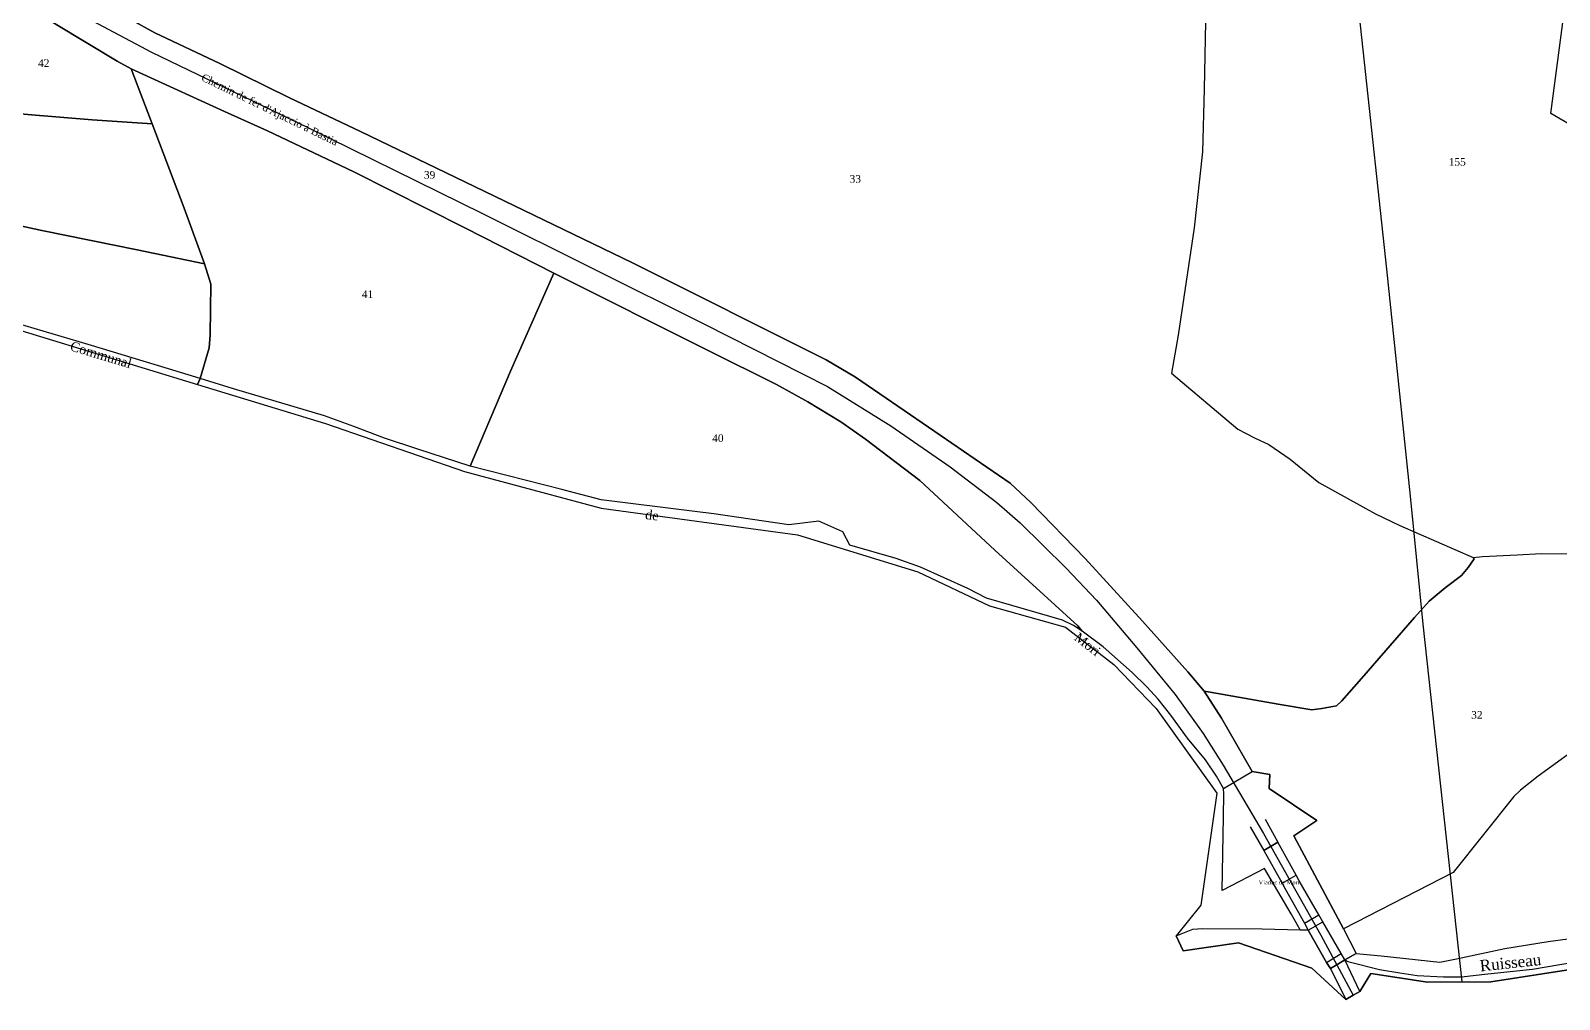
# Model space of a CAD drawing. Extents: x 1208110 to 1209219, y 6152832 to 6153439.
# Drawn here: x 1208429.4 to 1208834.8, y 6152831.5 to 6153088.4 of the extents above; entities that cross this region are included whole.
import ezdxf

# ---------------------------------------------------------------- set-up
doc = ezdxf.new("R2010")
doc.units = 0
doc.linetypes.add('CONTINU', pattern=[0])
for name, color, linetype in [('1LIEUDIT', 7, 'CONTINU'), ('1PARCELLE', 7, 'CONTINU'), ('1SECTION', 7, 'CONTINU'), ('1SUBDSECT', 7, 'CONTINU'), ('1TRONFLUV', 7, 'CONTINU'), ('1ZONCOMM', 7, 'CONTINU'), ('3ENSIMMO', 7, 'CONTINU'), ('3FISCLINE', 7, 'CONTINUOUS'), ('3GAZODUC', 7, 'CONTINU'), ('3PARCELLETEX', 7, 'CONTINU'), ('3PONT', 7, 'CONTINU'), ('3SNCF', 7, 'CONTINU'), ('3SNCFTEX', 7, 'CONTINU'), ('3TRONFLUVTEX', 7, 'CONTINU'), ('3ZONCOMMTEX', 7, 'CONTINU')]:
    doc.layers.add(name, color=color, linetype=linetype)
doc.styles.get("Standard").update_dxf_attribs({"font": 'Times New Roman'})

msp = doc.modelspace()

# ---------------------------------------------------------------- linework, layer by layer
at = {"layer": '1LIEUDIT'}
for points in [[(1208404.16, 6153015.8), (1208473.63, 6152994.56), (1208474.35, 6152996.17), (1208476.7, 6153004.27), (1208476.96, 6153007.73), (1208477.21, 6153021.15), (1208475.52, 6153026.56), (1208470.15, 6153041.31), (1208461.6, 6153063.62), (1208456.09, 6153078.24), (1208452.38, 6153080.26), (1208436.33, 6153089.88), (1208429.52, 6153094.15), (1208410.96, 6153106.78)], [(1208436.33, 6153089.88), (1208452.38, 6153080.26), (1208456.09, 6153078.24), (1208461.6, 6153063.62), (1208470.15, 6153041.31), (1208475.52, 6153026.56), (1208477.21, 6153021.15), (1208476.96, 6153007.73), (1208476.7, 6153004.27), (1208474.35, 6152996.17), (1208473.63, 6152994.56), (1208507.54, 6152984.18), (1208544.46, 6152971.47), (1208580.65, 6152961.74), (1208632.74, 6152954.68), (1208664.65, 6152944.86), (1208683.61, 6152935.9), (1208703.79, 6152930.23), (1208716.59, 6152920.29), (1208727.88, 6152908.64), (1208743.94, 6152886.18), (1208739.65, 6152856.54), (1208733.11, 6152848.34), (1208734.97, 6152844.43), (1208749.65, 6152846.54), (1208769.16, 6152839.77), (1208778.11, 6152831.51), (1208780.12, 6152832.66), (1208781.84, 6152833.65), (1208784.8, 6152838.41), (1208799.75, 6152836.06), (1208816.57, 6152836.19), (1208879.93, 6152845.94)]]:
    msp.add_lwpolyline(points, dxfattribs=at)
at = {"layer": '1PARCELLE'}
for points in [[(1208893.63, 6153138.91), (1208893.49, 6153138), (1208881.25, 6153072.42), (1208878.21, 6153054.8), (1208875.93, 6153041.17), (1208857.87, 6153051.63), (1208832.53, 6153066.44), (1208840.68, 6153128.79), (1208855.25, 6153132.15), (1208857.23, 6153132.75), (1208860.05, 6153134.32), (1208864.04, 6153136.62), (1208865.26, 6153137.2), (1208871.07, 6153138.04), (1208893.63, 6153138.91)], [(1208404.66, 6153111.33), (1208410.96, 6153106.78), (1208429.52, 6153094.15), (1208436.33, 6153089.88), (1208452.38, 6153080.26), (1208456.09, 6153078.24), (1208461.6, 6153063.62), (1208445.73, 6153064.71), (1208429.63, 6153066.07), (1208416.14, 6153067.32), (1208406.49, 6153104.19), (1208404.66, 6153111.33)], [(1208456.09, 6153078.24), (1208480.8, 6153066.94), (1208492.21, 6153061.77), (1208515.08, 6153050.89), (1208544.53, 6153036.12), (1208568.17, 6153024.06), (1208556.68, 6152998.07), (1208545.96, 6152972.93), (1208532.09, 6152977.42), (1208523.19, 6152980.32), (1208515.1, 6152983.39), (1208507.29, 6152986.27), (1208483.21, 6152993.38), (1208474.35, 6152996.17), (1208476.7, 6153004.27), (1208476.96, 6153007.73), (1208477.21, 6153021.15), (1208475.52, 6153026.56), (1208470.15, 6153041.31), (1208461.6, 6153063.62), (1208456.09, 6153078.24)], [(1208475.52, 6153026.56), (1208477.21, 6153021.15), (1208476.96, 6153007.73), (1208476.7, 6153004.27), (1208474.35, 6152996.17), (1208465.99, 6152998.66), (1208444.67, 6153005.13), (1208423.16, 6153011.48), (1208404.37, 6153017.27), (1208389.11, 6153021.31), (1208376.33, 6153024.55), (1208340.31, 6153033.24), (1208320.17, 6153038.35), (1208308.72, 6153040.86), (1208310.96, 6153059.17), (1208340.81, 6153053.37), (1208357.87, 6153050.15), (1208392.13, 6153043.41), (1208415.58, 6153039.02), (1208432.34, 6153035.37), (1208457.64, 6153030.29), (1208475.52, 6153026.56)], [(1208568.17, 6153024.06), (1208609.25, 6153003.51), (1208627.15, 6152994.59), (1208635.5, 6152989.93), (1208644.25, 6152984.64), (1208650.77, 6152980.03), (1208665.19, 6152969.06), (1208685.04, 6152950.66), (1208707.08, 6152930.55), (1208708.24, 6152929.17), (1208705.95, 6152930.68), (1208703.04, 6152932.09), (1208682.87, 6152937.94), (1208677.95, 6152940.44), (1208665.36, 6152946.13), (1208658.92, 6152948.44), (1208646.65, 6152951.96), (1208644.77, 6152955.46), (1208638.41, 6152958.27), (1208630.43, 6152957.32), (1208610.56, 6152960.26), (1208605.52, 6152960.84), (1208580.69, 6152963.96), (1208570.23, 6152966.7), (1208545.96, 6152972.93), (1208556.68, 6152998.07), (1208568.17, 6153024.06)]]:
    msp.add_lwpolyline(points, close=True, dxfattribs=at)
for points in [[(1208857.87, 6153051.63), (1208832.53, 6153066.44), (1208840.68, 6153128.79)], [(1208450.14, 6153094.46), (1208462.36, 6153087.76), (1208479.56, 6153079.63), (1208498.07, 6153070.51), (1208516.9, 6153061.6), (1208544.5, 6153048.3), (1208588.95, 6153026.79), (1208640.32, 6153001.09), (1208648.14, 6152996.49), (1208667.45, 6152983.27), (1208689.09, 6152968.37), (1208694.61, 6152963.24), (1208709.01, 6152948.45), (1208724.21, 6152931.84), (1208736.23, 6152918.37), (1208740.57, 6152913.2), (1208745.15, 6152906.1), (1208753.34, 6152891.98), (1208757.95, 6152891.13), (1208757.83, 6152887.44), (1208770.46, 6152878.94), (1208764.31, 6152874.84), (1208777.48, 6152850.25), (1208780.84, 6152843.69), (1208777.91, 6152841.97), (1208776.01, 6152840.84), (1208774.06, 6152839.72), (1208773.05, 6152841.34), (1208768.13, 6152849.86), (1208766, 6152849.92), (1208763.63, 6152854.18), (1208756.57, 6152866.21), (1208745.31, 6152860.43), (1208745.74, 6152879.95), (1208745.82, 6152886), (1208745.71, 6152887.39), (1208743.8, 6152890.74), (1208740.9, 6152895.05), (1208736.14, 6152900.75), (1208731.77, 6152906.84), (1208728.34, 6152911.13), (1208725.33, 6152914.41), (1208721.47, 6152918.2), (1208713.76, 6152924.97), (1208708.24, 6152929.17), (1208707.08, 6152930.55), (1208685.04, 6152950.66), (1208665.19, 6152969.06), (1208650.77, 6152980.03), (1208644.25, 6152984.64), (1208635.5, 6152989.93), (1208627.15, 6152994.59), (1208609.25, 6153003.51), (1208568.17, 6153024.06), (1208544.53, 6153036.12), (1208515.08, 6153050.89), (1208492.21, 6153061.77), (1208480.8, 6153066.94), (1208456.09, 6153078.24), (1208452.38, 6153080.26), (1208436.33, 6153089.88)], [(1208741.01, 6153095.2), (1208740.55, 6153072.82), (1208740.13, 6153056.26), (1208737.94, 6153036.07), (1208733.66, 6153007.67), (1208731.93, 6152997.57), (1208749.49, 6152982.71), (1208753.89, 6152980.39), (1208757.76, 6152978.61), (1208763.4, 6152974.76), (1208770.95, 6152968.57), (1208785.99, 6152960.28), (1208792.5, 6152957.19), (1208811.88, 6152948.67), (1208812.19, 6152948.34), (1208810.55, 6152946.06), (1208808.83, 6152943.88), (1208804.47, 6152940.6), (1208800.21, 6152937.06), (1208796.31, 6152932.73), (1208782.25, 6152916.6), (1208777.06, 6152910.69), (1208775.67, 6152909.38), (1208771.79, 6152908.68), (1208769.08, 6152908.3), (1208760.24, 6152909.79), (1208742.16, 6152912.99), (1208740.57, 6152913.2), (1208740.57, 6152913.2), (1208736.23, 6152918.37), (1208724.21, 6152931.84), (1208709.01, 6152948.45), (1208694.61, 6152963.24), (1208689.09, 6152968.37), (1208667.45, 6152983.27), (1208648.14, 6152996.49), (1208640.32, 6153001.09), (1208588.95, 6153026.79), (1208544.5, 6153048.3), (1208516.9, 6153061.6), (1208498.07, 6153070.51), (1208479.56, 6153079.63), (1208462.36, 6153087.76), (1208450.14, 6153094.46)], [(1208741.01, 6153095.2), (1208740.55, 6153072.82), (1208740.13, 6153056.26), (1208737.94, 6153036.07), (1208733.66, 6153007.67), (1208731.93, 6152997.57), (1208749.49, 6152982.71), (1208753.89, 6152980.39), (1208757.76, 6152978.61), (1208763.4, 6152974.76), (1208770.95, 6152968.57), (1208785.99, 6152960.28), (1208792.5, 6152957.19), (1208811.88, 6152948.67), (1208814.36, 6152948.97), (1208823.56, 6152949.41), (1208829.99, 6152949.7), (1208846.19, 6152949.67)], [(1208416.14, 6153067.32), (1208429.63, 6153066.07), (1208445.73, 6153064.71), (1208461.6, 6153063.62), (1208470.15, 6153041.31), (1208475.52, 6153026.56), (1208457.64, 6153030.29), (1208457.64, 6153030.29), (1208432.34, 6153035.37), (1208415.58, 6153039.02)], [(1208842.29, 6152900.26), (1208829.11, 6152890.72), (1208824.46, 6152886.97), (1208822.66, 6152885.34), (1208806.57, 6152865.2), (1208777.48, 6152850.25), (1208777.48, 6152850.25), (1208764.31, 6152874.84), (1208770.46, 6152878.94), (1208757.83, 6152887.44), (1208757.95, 6152891.13), (1208753.34, 6152891.98), (1208745.15, 6152906.1), (1208740.57, 6152913.2), (1208742.16, 6152912.99), (1208760.24, 6152909.79), (1208769.08, 6152908.3), (1208771.79, 6152908.68), (1208775.67, 6152909.38), (1208777.06, 6152910.69), (1208782.25, 6152916.6), (1208796.31, 6152932.73), (1208800.21, 6152937.06), (1208804.47, 6152940.6), (1208808.83, 6152943.88), (1208810.55, 6152946.06), (1208812.19, 6152948.34), (1208811.88, 6152948.67), (1208814.36, 6152948.97), (1208823.56, 6152949.41), (1208829.99, 6152949.7), (1208846.19, 6152949.67)], [(1208842.29, 6152900.26), (1208829.11, 6152890.72), (1208824.46, 6152886.97), (1208822.66, 6152885.34), (1208806.57, 6152865.2), (1208777.48, 6152850.25), (1208780.84, 6152843.69), (1208787.48, 6152843.11), (1208803.09, 6152841.37), (1208807.48, 6152842.23), (1208820.33, 6152844.97), (1208831.76, 6152846.91), (1208842.2, 6152848.3)]]:
    msp.add_lwpolyline(points, dxfattribs=at)
at = {"layer": '1SECTION'}
msp.add_lwpolyline([(1208404.16, 6153015.8), (1208473.63, 6152994.56), (1208507.54, 6152984.18), (1208544.46, 6152971.47), (1208580.65, 6152961.74), (1208632.74, 6152954.68), (1208664.65, 6152944.86), (1208683.61, 6152935.9), (1208703.79, 6152930.23), (1208716.59, 6152920.29), (1208727.88, 6152908.64), (1208743.94, 6152886.18), (1208739.65, 6152856.54), (1208733.11, 6152848.34), (1208734.97, 6152844.43), (1208749.65, 6152846.54), (1208769.16, 6152839.77), (1208778.11, 6152831.51), (1208780.12, 6152832.66), (1208781.84, 6152833.65), (1208784.8, 6152838.41), (1208799.75, 6152836.06), (1208816.57, 6152836.19), (1208879.93, 6152845.94)], dxfattribs=at)
at = {"layer": '1SUBDSECT'}
msp.add_lwpolyline([(1208404.16, 6153015.8), (1208473.63, 6152994.56), (1208507.54, 6152984.18), (1208544.46, 6152971.47), (1208580.65, 6152961.74), (1208632.74, 6152954.68), (1208664.65, 6152944.86), (1208683.61, 6152935.9), (1208703.79, 6152930.23), (1208716.59, 6152920.29), (1208727.88, 6152908.64), (1208743.94, 6152886.18), (1208739.65, 6152856.54), (1208733.11, 6152848.34), (1208734.97, 6152844.43), (1208749.65, 6152846.54), (1208769.16, 6152839.77), (1208778.11, 6152831.51), (1208780.12, 6152832.66), (1208781.84, 6152833.65), (1208784.8, 6152838.41), (1208799.75, 6152836.06), (1208816.57, 6152836.19), (1208879.93, 6152845.94)], dxfattribs=at)
at = {"layer": '1TRONFLUV'}
msp.add_lwpolyline([(1208879.93, 6152845.94), (1208816.57, 6152836.19), (1208799.75, 6152836.06), (1208784.8, 6152838.41), (1208781.84, 6152833.65), (1208780.12, 6152832.66), (1208778.11, 6152831.51), (1208769.16, 6152839.77), (1208749.65, 6152846.54), (1208734.97, 6152844.43), (1208733.11, 6152848.34), (1208737.6, 6152850.12), (1208740.03, 6152850.34), (1208755.95, 6152850.19), (1208766, 6152849.92), (1208766, 6152849.92), (1208768.13, 6152849.86), (1208773.05, 6152841.34), (1208774.06, 6152839.72), (1208776.01, 6152840.84), (1208777.91, 6152841.97), (1208780.84, 6152843.69), (1208787.48, 6152843.11), (1208803.09, 6152841.37), (1208807.48, 6152842.23), (1208820.33, 6152844.97), (1208831.76, 6152846.91), (1208842.2, 6152848.3)], dxfattribs=at)
at = {"layer": '1ZONCOMM'}
msp.add_lwpolyline([(1208118.78, 6153053.29), (1208131.3, 6153054.3), (1208150.49, 6153054.81), (1208169.85, 6153050.05), (1208188.46, 6153043.63), (1208217.72, 6153045.84), (1208256.95, 6153044.78), (1208282.58, 6153043.2), (1208303.16, 6153040.18), (1208404.16, 6153015.8), (1208473.63, 6152994.56), (1208507.54, 6152984.18), (1208544.46, 6152971.47), (1208580.65, 6152961.74), (1208632.74, 6152954.68), (1208664.65, 6152944.86), (1208683.61, 6152935.9), (1208703.79, 6152930.23), (1208716.59, 6152920.29), (1208727.88, 6152908.64), (1208743.94, 6152886.18), (1208739.65, 6152856.54)], dxfattribs=at)
msp.add_lwpolyline([(1208118.78, 6153053.29), (1208131.3, 6153054.3), (1208150.49, 6153054.81), (1208169.85, 6153050.05), (1208188.46, 6153043.63), (1208217.72, 6153045.84), (1208256.95, 6153044.78), (1208282.58, 6153043.2), (1208303.16, 6153040.18), (1208404.16, 6153015.8), (1208473.63, 6152994.56), (1208507.54, 6152984.18), (1208544.46, 6152971.47), (1208580.65, 6152961.74), (1208632.74, 6152954.68), (1208664.65, 6152944.86), (1208683.61, 6152935.9), (1208703.79, 6152930.23), (1208716.59, 6152920.29), (1208727.88, 6152908.64), (1208743.94, 6152886.18), (1208739.65, 6152856.54)], dxfattribs=at)
msp.add_lwpolyline([(1208118.78, 6153053.29), (1208131.3, 6153054.3), (1208150.49, 6153054.81), (1208169.85, 6153050.05), (1208188.46, 6153043.63), (1208217.72, 6153045.84), (1208256.95, 6153044.78), (1208282.58, 6153043.2), (1208303.16, 6153040.18), (1208404.16, 6153015.8), (1208473.63, 6152994.56), (1208507.54, 6152984.18), (1208544.46, 6152971.47), (1208580.65, 6152961.74), (1208632.74, 6152954.68), (1208664.65, 6152944.86), (1208683.61, 6152935.9), (1208703.79, 6152930.23), (1208716.59, 6152920.29), (1208727.88, 6152908.64), (1208743.94, 6152886.18), (1208739.65, 6152856.54)], dxfattribs=at)
at = {"layer": '3FISCLINE'}
for points in [[(1208745.71, 6152887.39), (1208753.34, 6152891.98)], [(1208756.75, 6152879.29), (1208760.15, 6152873.17)], [(1208752.8, 6152877.31), (1208756.4, 6152871)], [(1208756.4, 6152871), (1208760.15, 6152873.17)], [(1208761.28, 6152862.3), (1208764.96, 6152864.47)], [(1208767.19, 6152851.76), (1208771.02, 6152853.9)], [(1208768.13, 6152849.86), (1208772.02, 6152852.11)], [(1208773.05, 6152841.34), (1208776.88, 6152843.7)], [(1208777.91, 6152841.97), (1208778.64, 6152841.57), (1208787.09, 6152839.41), (1208792.44, 6152838.53), (1208797.03, 6152837.88), (1208804.08, 6152837.49), (1208808.78, 6152837.54), (1208815.76, 6152838.28), (1208827.61, 6152839.55), (1208842.69, 6152842.06)]]:
    msp.add_lwpolyline(points, dxfattribs=at)
at = {"layer": '3GAZODUC'}
msp.add_lwpolyline([(1208762.54, 6153270.5), (1208770.5, 6153198.29), (1208776.37, 6153141.56), (1208788.95, 6153025.17), (1208795.2, 6152964.97), (1208798.58, 6152931.02), (1208808.92, 6152836.13)], dxfattribs=at)
at = {"layer": '3PONT'}
msp.add_lwpolyline([(1208771.02, 6152853.9), (1208765.77, 6152862.97), (1208764.96, 6152864.47), (1208760.15, 6152873.17), (1208756.4, 6152871), (1208761.28, 6152862.3), (1208762.09, 6152860.83), (1208767.19, 6152851.76), (1208768.13, 6152849.86), (1208773.05, 6152841.34), (1208774.06, 6152839.72), (1208778.11, 6152831.51), (1208780.12, 6152832.66), (1208781.84, 6152833.65), (1208777.91, 6152841.97), (1208776.88, 6152843.7), (1208772.02, 6152852.11), (1208771.02, 6152853.9)], close=True, dxfattribs=at)
at = {"layer": '3SNCF'}
msp.add_lwpolyline([(1208426.91, 6153101.9), (1208442.96, 6153092.51), (1208461.45, 6153082.68), (1208502.71, 6153062.77), (1208549.17, 6153039.87), (1208608.04, 6153010.57), (1208640.68, 6152994.04), (1208657.49, 6152983.62), (1208673.22, 6152972.72), (1208685.64, 6152963.3), (1208691.77, 6152957.86), (1208704.02, 6152945.86), (1208712.01, 6152937.38), (1208722.74, 6152924.76), (1208732.88, 6152912.33), (1208740.27, 6152901.98), (1208745.62, 6152893.64), (1208756.31, 6152875.47), (1208771.51, 6152848.55), (1208780.12, 6152832.66)], dxfattribs=at)

# ---------------------------------------------------------------- texts
at = {"layer": '3ENSIMMO'}
msp.add_text('Viaduc de Mori', height=1.125, dxfattribs=at).set_placement((1208754.99, 6152861.98))
at = {"layer": '3PARCELLETEX'}
for s, p in [('42', (1208431.36, 6153078.76)), ('155', (1208805.41, 6153052.57)), ('39', (1208533.68, 6153049.13)), ('33', (1208646.56, 6153048.07)), ('41', (1208517.23, 6153017.5)), ('40', (1208610.13, 6152979.33)), ('32', (1208811.38, 6152905.96))]:
    msp.add_text(s, height=2, dxfattribs=at).set_placement(p)
at = {"layer": '3SNCFTEX'}
msp.add_text("Chemin de fer d'Ajaccio à Bastia", height=2, rotation=334, dxfattribs=at).set_placement((1208474.46, 6153075.28))
at = {"layer": '3TRONFLUVTEX'}
msp.add_text('Ruisseau', height=3, rotation=6.1, dxfattribs=at).set_placement((1208813.81, 6152838.91))
at = {"layer": '3ZONCOMMTEX'}
for s, rotation, p in [('Communal', 343.2, (1208439.65, 6153003.65)), ('Communal', 343.2, (1208439.65, 6153003.65)), ('Communal', 343.2, (1208439.65, 6153003.65)), ('de', 352.6, (1208592.23, 6152958.9)), ('de', 352.6, (1208592.23, 6152958.9)), ('de', 352.6, (1208592.23, 6152958.9)), ('Mori', 322.4, (1208705.9, 6152927)), ('Mori', 322.4, (1208705.9, 6152927)), ('Mori', 322.4, (1208705.9, 6152927))]:
    msp.add_text(s, height=2.5, rotation=rotation, dxfattribs=at).set_placement(p)

doc.saveas('drawing.dxf')
